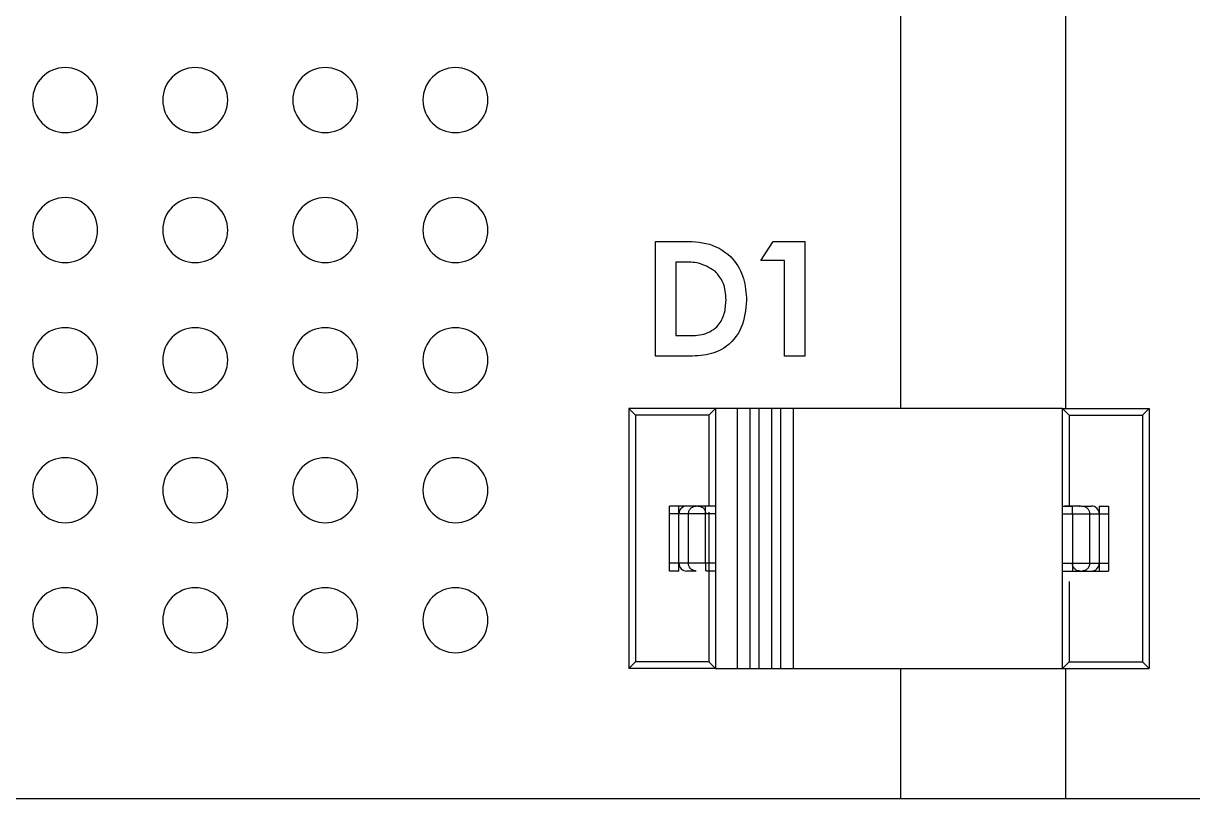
# Model space of a CAD drawing. Header units: millimetres. Extents: x 53 to 376, y 29 to 265.
# Drawn here: x 330.61 to 337.35, y 116.07 to 120.54 of the extents above; entities that cross this region are included whole.
import ezdxf

# ---------------------------------------------------------------- set-up
doc = ezdxf.new("R2010")
doc.units = ezdxf.units.MM

msp = doc.modelspace()

# ---------------------------------------------------------------- linework, layer by layer
at = {"color": 7, "linetype": 'Continuous', "lineweight": 25}
for p, q in [((335.665, 118.3203), (335.665, 121.0453)), ((336.615, 121.0453), (336.615, 118.3203)), ((334.2507, 119.2839), (334.4003, 119.2839)), ((334.2507, 118.6225), (334.2507, 119.2839)), ((334.8587, 119.1737), (334.9296, 119.2839)), ((334.9296, 119.2839), (335.1131, 119.2839)), ((335.1131, 119.2839), (335.1131, 118.6225)), ((334.9944, 119.1737), (334.8587, 119.1737)), ((334.9944, 118.6225), (334.9944, 119.1737)), ((334.4148, 119.1652), (334.3695, 119.1652)), ((334.3695, 119.1652), (334.3695, 118.7412)), ((334.3695, 118.7412), (334.4315, 118.7412)), ((334.4026, 118.6225), (334.2507, 118.6225)), ((335.1131, 118.6225), (334.9944, 118.6225)), ((334.1366, 118.2815), (334.0978, 118.3203)), ((334.0978, 118.3203), (334.0978, 116.8203)), ((334.5978, 118.3203), (334.0978, 118.3203)), ((334.5589, 118.2815), (334.5978, 118.3203)), ((334.5978, 118.3203), (334.5978, 116.8203)), ((334.7228, 118.3203), (334.5978, 118.3203)), ((334.7978, 118.3203), (334.7228, 118.3203)), ((334.7228, 118.3203), (334.7228, 116.8203)), ((334.7978, 116.8203), (334.7978, 118.3203)), ((334.8478, 118.3203), (334.7978, 118.3203)), ((334.8478, 118.3203), (334.8478, 116.8203)), ((334.9228, 118.3203), (334.8478, 118.3203)), ((334.9228, 116.8203), (334.9228, 118.3203)), ((334.9728, 118.3203), (334.9228, 118.3203)), ((335.0478, 118.3203), (334.9728, 118.3203)), ((334.9728, 118.3203), (334.9728, 116.8203)), ((336.5978, 118.3203), (335.0478, 118.3203)), ((335.0478, 116.8203), (335.0478, 118.3203)), ((336.6366, 118.2815), (336.5978, 118.3203)), ((336.5978, 118.3203), (337.0978, 118.3203)), ((336.5978, 116.8203), (336.5978, 118.3203)), ((337.0589, 118.2815), (337.0978, 118.3203)), ((337.0978, 118.3203), (337.0978, 116.8203)), ((334.1366, 118.2815), (334.1366, 116.8592)), ((334.5589, 118.2815), (334.1366, 118.2815)), ((334.5589, 118.2815), (334.5589, 117.7578)), ((336.6366, 118.2815), (337.0589, 118.2815)), ((336.6366, 118.2815), (336.6366, 117.7578)), ((337.0589, 118.2815), (337.0589, 116.8592)), ((334.3865, 117.7578), (334.3324, 117.7578)), ((334.3324, 117.7128), (334.3324, 117.7578)), ((334.4314, 117.7578), (334.3865, 117.7578)), ((334.3865, 117.7128), (334.3865, 117.7578)), ((334.4861, 117.7578), (334.4314, 117.7578)), ((334.5405, 117.7578), (334.4861, 117.7578)), ((334.5405, 117.7128), (334.5405, 117.7578)), ((334.5978, 117.7578), (334.5405, 117.7578)), ((336.5978, 117.7578), (336.6526, 117.7578)), ((336.6551, 117.7128), (336.6551, 117.7574)), ((336.6943, 117.7574), (336.7001, 117.7578)), ((336.7077, 117.7578), (336.7642, 117.7578)), ((336.809, 117.7578), (336.8632, 117.7578)), ((336.809, 117.7578), (336.809, 117.7128)), ((336.8632, 117.7578), (336.8632, 117.7128)), ((334.3865, 117.7128), (334.3324, 117.7128)), ((334.3324, 117.4278), (334.3324, 117.7128)), ((334.4414, 117.7128), (334.3865, 117.7128)), ((334.3865, 117.4278), (334.3865, 117.7128)), ((334.4414, 117.4278), (334.4414, 117.7128)), ((334.5405, 117.7128), (334.4414, 117.7128)), ((334.5978, 117.7128), (334.5405, 117.7128)), ((334.5405, 117.4278), (334.5405, 117.7128)), ((334.5589, 117.7233), (334.5589, 116.8592)), ((336.5978, 117.7128), (336.6551, 117.7128)), ((336.6551, 117.7128), (336.7541, 117.7128)), ((336.6551, 117.7128), (336.6551, 117.4278)), ((336.7541, 117.7128), (336.809, 117.7128)), ((336.7541, 117.7128), (336.7541, 117.4278)), ((336.809, 117.7128), (336.809, 117.4278)), ((336.809, 117.7128), (336.8632, 117.7128)), ((336.8632, 117.7128), (336.8632, 117.4278)), ((334.3865, 117.4278), (334.3324, 117.4278)), ((334.3324, 117.3828), (334.3324, 117.4278)), ((334.4414, 117.4278), (334.3865, 117.4278)), ((334.3865, 117.3828), (334.3865, 117.4278)), ((334.5405, 117.4278), (334.4414, 117.4278)), ((334.5405, 117.4278), (334.5405, 117.3832)), ((334.5978, 117.4278), (334.5405, 117.4278)), ((336.5978, 117.4278), (336.6551, 117.4278)), ((336.6551, 117.4278), (336.6551, 117.3828)), ((336.6551, 117.4278), (336.7541, 117.4278)), ((336.7541, 117.4278), (336.809, 117.4278)), ((336.809, 117.4278), (336.809, 117.3828)), ((336.809, 117.4278), (336.8632, 117.4278)), ((336.8632, 117.4278), (336.8632, 117.3828)), ((334.3865, 117.3828), (334.3324, 117.3828)), ((334.4862, 117.3828), (334.4314, 117.3828)), ((334.5978, 117.3828), (334.5419, 117.3828)), ((336.5978, 117.3828), (336.6551, 117.3828)), ((336.6551, 117.3828), (336.7094, 117.3828)), ((336.7094, 117.3828), (336.7642, 117.3828)), ((336.7642, 117.3828), (336.809, 117.3828)), ((336.809, 117.3828), (336.8632, 117.3828)), ((336.6366, 117.323), (336.6366, 116.8592)), ((334.1366, 116.8592), (334.0978, 116.8203)), ((334.5978, 116.8203), (334.0978, 116.8203)), ((334.5589, 116.8592), (334.1366, 116.8592)), ((334.5589, 116.8592), (334.5978, 116.8203)), ((334.5978, 116.8203), (334.7228, 116.8203)), ((334.7228, 116.8203), (334.7978, 116.8203)), ((334.7978, 116.8203), (334.8478, 116.8203)), ((334.8478, 116.8203), (334.9228, 116.8203)), ((334.9228, 116.8203), (334.9728, 116.8203)), ((334.9728, 116.8203), (335.0478, 116.8203)), ((335.0478, 116.8203), (336.5978, 116.8203)), ((335.665, 116.0703), (335.665, 116.8203)), ((336.6366, 116.8592), (336.5978, 116.8203)), ((336.5978, 116.8203), (337.0978, 116.8203)), ((336.615, 116.8203), (336.615, 116.0703)), ((336.6366, 116.8592), (337.0589, 116.8592)), ((337.0589, 116.8592), (337.0978, 116.8203)), ((330.4474, 116.0703), (335.665, 116.0703)), ((335.665, 116.0703), (336.615, 116.0703)), ((336.615, 116.0703), (340.0978, 116.0703))]:
    msp.add_line(p, q, dxfattribs=at)
for centre, radius, start, end in [((330.8478, 120.099), 0.1875, 0, 180), ((331.5978, 120.099), 0.1875, 0, 180), ((332.3478, 120.099), 0.1875, 0, 180), ((333.0978, 120.099), 0.1875, 0, 180), ((330.8478, 120.099), 0.1875, 180, 0), ((331.5978, 120.099), 0.1875, 180, 0), ((332.3478, 120.099), 0.1875, 180, 0), ((333.0978, 120.099), 0.1875, 180, 0), ((330.8478, 119.349), 0.1875, 0, 180), ((331.5978, 119.349), 0.1875, 0, 180), ((332.3478, 119.349), 0.1875, 0, 180), ((333.0978, 119.349), 0.1875, 0, 180), ((330.8478, 119.349), 0.1875, 180, 0), ((331.5978, 119.349), 0.1875, 180, 0), ((332.3478, 119.349), 0.1875, 180, 0), ((333.0978, 119.349), 0.1875, 180, 0), ((330.8478, 118.599), 0.1875, 0, 180), ((331.5978, 118.599), 0.1875, 0, 180), ((332.3478, 118.599), 0.1875, 0, 180), ((333.0978, 118.599), 0.1875, 0, 180), ((330.8478, 118.599), 0.1875, 180, 0), ((331.5978, 118.599), 0.1875, 180, 0), ((332.3478, 118.599), 0.1875, 180, 0), ((333.0978, 118.599), 0.1875, 180, 0), ((330.8478, 117.849), 0.1875, 0, 180), ((331.5978, 117.849), 0.1875, 0, 180), ((332.3478, 117.849), 0.1875, 0, 180), ((333.0978, 117.849), 0.1875, 0, 180), ((330.8478, 117.849), 0.1875, 180, 0), ((331.5978, 117.849), 0.1875, 180, 0), ((332.3478, 117.849), 0.1875, 180, 0), ((333.0978, 117.849), 0.1875, 180, 0), ((334.4315, 117.7129), 0.0449, 90.10835, 180.10788), ((336.7641, 117.7129), 0.0449, 359.89114, 89.89026), ((334.4315, 117.4277), 0.0449, 179.88975, 269.89165), ((336.7641, 117.4277), 0.0449, 270.10974, 0.11123), ((330.8478, 117.099), 0.1875, 0, 180), ((331.5978, 117.099), 0.1875, 0, 180), ((332.3478, 117.099), 0.1875, 0, 180), ((333.0978, 117.099), 0.1875, 0, 180), ((330.8478, 117.099), 0.1875, 180, 0), ((331.5978, 117.099), 0.1875, 180, 0), ((332.3478, 117.099), 0.1875, 180, 0), ((333.0978, 117.099), 0.1875, 180, 0)]:
    msp.add_arc(centre, radius, start, end, dxfattribs=at)
for points, knots in [([(334.4003, 119.2839), (334.4552, 119.2836), (334.5642, 119.2828), (334.6994, 119.1982), (334.7668, 119.0719), (334.7733, 118.9866), (334.7765, 118.9439)], [0, 0, 0, 0, 0.281477, 0.558722, 0.779166, 1, 1, 1, 1]), ([(334.5954, 119.1122), (334.5642, 119.1307), (334.5082, 119.1639), (334.4434, 119.1648), (334.4148, 119.1652)], [0, 0, 0, 0, 0.557301, 1, 1, 1, 1]), ([(334.6578, 118.9461), (334.6556, 118.9809), (334.6517, 119.0432), (334.6126, 119.0911), (334.5954, 119.1122)], [0, 0, 0, 0, 0.560298, 1, 1, 1, 1]), ([(334.7765, 118.9439), (334.771, 118.8909), (334.7601, 118.7851), (334.6614, 118.6612), (334.5272, 118.622), (334.4443, 118.6223), (334.4026, 118.6225)], [0, 0, 0, 0, 0.280255, 0.558957, 0.778323, 1, 1, 1, 1]), ([(334.4315, 118.7412), (334.4647, 118.7411), (334.5306, 118.7409), (334.6149, 118.7898), (334.6531, 118.8684), (334.6562, 118.9201), (334.6578, 118.9461)], [0, 0, 0, 0, 0.281797, 0.558444, 0.778856, 1, 1, 1, 1]), ([(334.4414, 117.7128), (334.4423, 117.7194), (334.4439, 117.7326), (334.4559, 117.7474), (334.4707, 117.7562), (334.481, 117.7573), (334.4861, 117.7578)], [0, 0, 0, 0, 0.27964, 0.559242, 0.779596, 1, 1, 1, 1]), ([(334.4961, 117.7578), (334.5005, 117.7575), (334.5083, 117.7568), (334.5191, 117.7519), (334.5274, 117.7456), (334.5335, 117.738), (334.5392, 117.7275), (334.54, 117.7187), (334.5406, 117.7128)], [0, 0, 0, 0, 0.186179, 0.331519, 0.498718, 0.623661, 0.748903, 1, 1, 1, 1]), ([(336.6244, 117.7578), (336.6223, 117.7578), (336.618, 117.7578), (336.6123, 117.7578), (336.609, 117.7578), (336.6113, 117.7578), (336.6163, 117.7578), (336.6219, 117.7578), (336.6289, 117.7578), (336.6392, 117.7578), (336.6485, 117.7578), (336.6546, 117.7578), (336.6552, 117.7578)], [0, 0, 0, 0, 0.086445, 0.171397, 0.329963, 0.485503, 0.569522, 0.655642, 0.742087, 0.827044, 0.985608, 1, 1, 1, 1]), ([(336.6998, 117.7578), (336.6994, 117.7578), (336.6988, 117.7578), (336.6938, 117.7578), (336.6883, 117.7578), (336.6813, 117.7578), (336.6709, 117.7578), (336.6566, 117.7578), (336.6422, 117.7578), (336.6315, 117.7578), (336.6268, 117.7578), (336.6244, 117.7578)], [0, 0, 0, 0, 0.147137, 0.233911, 0.322855, 0.412135, 0.499877, 0.663641, 0.824291, 0.911069, 1, 1, 1, 1]), ([(336.6552, 117.7578), (336.6759, 117.7598), (336.7019, 117.7623), (336.732, 117.7529), (336.7441, 117.7425), (336.7525, 117.7287), (336.7536, 117.7181), (336.7541, 117.7128)], [0, 0, 0, 0, 0.496131, 0.622136, 0.748112, 0.87407, 1, 1, 1, 1]), ([(334.4861, 117.3828), (334.4796, 117.3837), (334.4664, 117.3854), (334.4517, 117.3974), (334.443, 117.4123), (334.4419, 117.4226), (334.4414, 117.4278)], [0, 0, 0, 0, 0.27975, 0.559362, 0.77971, 1, 1, 1, 1]), ([(336.6995, 117.3828), (336.6951, 117.3832), (336.6873, 117.3838), (336.6764, 117.3887), (336.6682, 117.395), (336.662, 117.4027), (336.6563, 117.4131), (336.6555, 117.4219), (336.6549, 117.4278)], [0, 0, 0, 0, 0.186175, 0.331515, 0.498712, 0.623653, 0.748906, 1, 1, 1, 1]), ([(336.7541, 117.4278), (336.7533, 117.4212), (336.7516, 117.408), (336.7396, 117.3932), (336.7249, 117.3844), (336.7146, 117.3833), (336.7094, 117.3828)], [0, 0, 0, 0, 0.27966, 0.559235, 0.779575, 1, 1, 1, 1])]:
    msp.add_open_spline(points, degree=3, knots=knots, dxfattribs=at)

doc.saveas('drawing.dxf')
